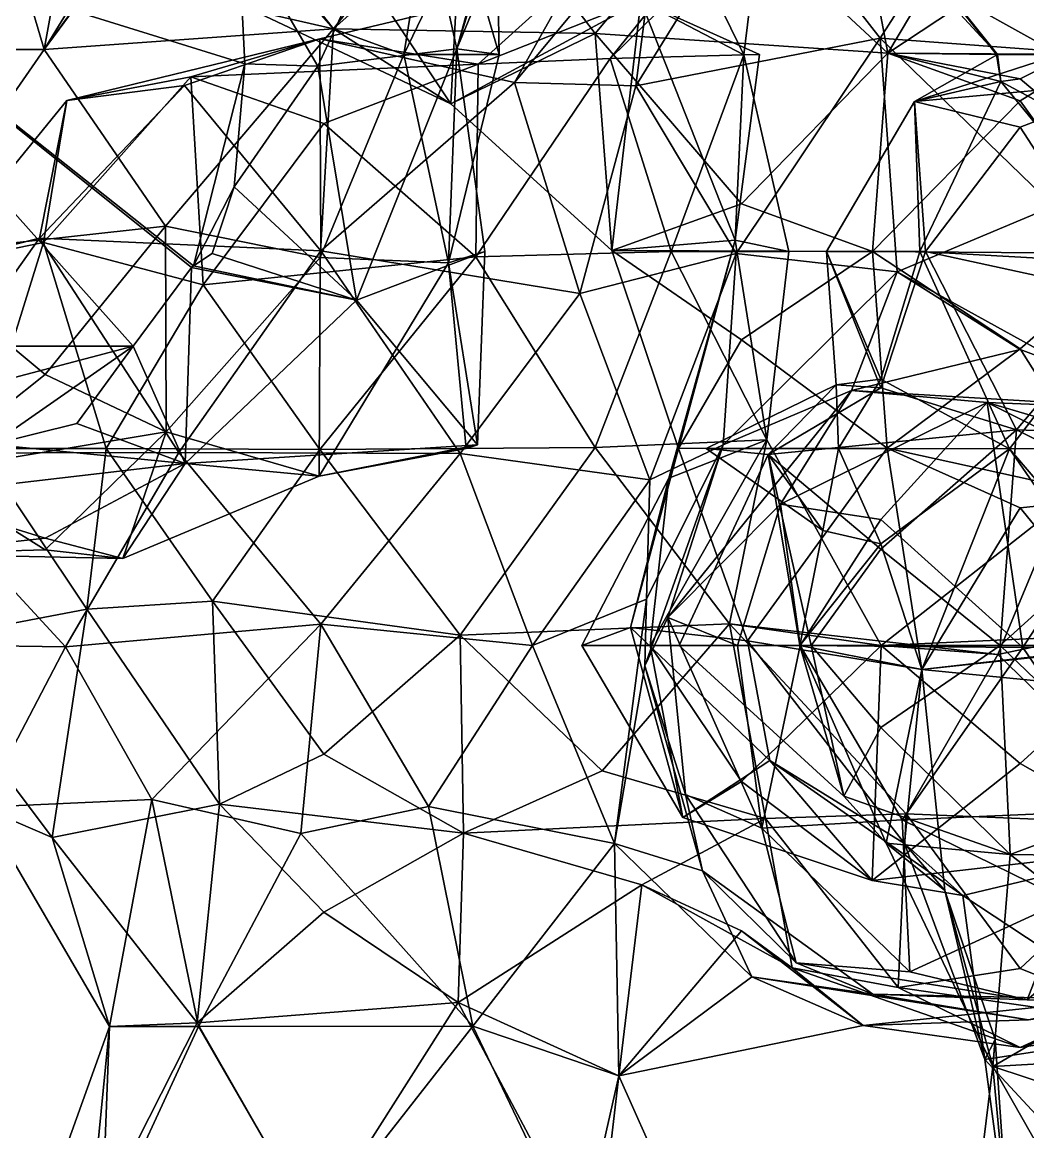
# Model space of a CAD drawing. Extents: x 290034 to 295698, y 4553723 to 4561693.
# Drawn here: x 293345.3 to 293436.3, y 4558524.4 to 4558624.7 of the extents above; entities that cross this region are included whole.
import ezdxf

# ---------------------------------------------------------------- set-up
doc = ezdxf.new("R2010")
doc.units = 0
doc.layers.add('Au_ppm_Pref_-_0_2', color=7, linetype='CONTINUOUS')

msp = doc.modelspace()

# ---------------------------------------------------------------- linework, layer by layer
at = {"layer": 'Au_ppm_Pref_-_0_2'}
for points in [[(293412.71, 4558639.1, 1871.13), (293400.65, 4558642.22, 1877.6), (293410.61, 4558621.8, 1876.84)], [(293410.61, 4558621.8, 1876.84), (293400.65, 4558642.22, 1877.6), (293401.29, 4558626.64, 1884.3)], [(293451.33, 4558641.82, 1853.37), (293434.32, 4558641.09, 1847.01), (293448.89, 4558621.35, 1846.94)], [(293422.94, 4558623.29, 1845.61), (293434.32, 4558641.09, 1847.01), (293412.11, 4558637.2, 1847.76)], [(293448.89, 4558621.35, 1846.94), (293434.32, 4558641.09, 1847.01), (293422.94, 4558623.29, 1845.61)], [(293385.31, 4558639.99, 1883.11), (293372.62, 4558634.63, 1887.03), (293384.1, 4558617.34, 1887.82)], [(293384.1, 4558617.34, 1887.82), (293401.29, 4558626.64, 1884.3), (293385.31, 4558639.99, 1883.11)], [(293349.87, 4558636.19, 1888.71), (293347.33, 4558622.27, 1894.52), (293358.02, 4558639.65, 1893.7)], [(293359.92, 4558639.65, 1894.64), (293358.02, 4558639.65, 1893.7), (293347.33, 4558622.27, 1894.52)], [(293359.95, 4558639.65, 1894.68), (293359.92, 4558639.65, 1894.64), (293347.33, 4558622.27, 1894.52)], [(293347.33, 4558622.27, 1894.52), (293360.02, 4558639.52, 1894.69), (293359.95, 4558639.65, 1894.68)], [(293347.33, 4558622.27, 1894.52), (293373.51, 4558624.13, 1894.43), (293360.02, 4558639.52, 1894.69)], [(293360.22, 4558639.65, 1894.74), (293360.02, 4558639.52, 1894.69), (293373.51, 4558624.13, 1894.43)], [(293361.2, 4558639.65, 1894.64), (293360.22, 4558639.65, 1894.74), (293373.51, 4558624.13, 1894.43)], [(293366.25, 4558625.8, 1888.71), (293360.46, 4558639.65, 1894.43), (293373.51, 4558624.13, 1894.43)], [(293373.51, 4558624.13, 1894.43), (293360.46, 4558639.65, 1894.43), (293361.2, 4558639.65, 1894.64)], [(293364.87, 4558633.13, 1916.82), (293380.82, 4558639.65, 1916.33), (293372.08, 4558620.75, 1916.86)], [(293384.66, 4558622.34, 1912.18), (293372.08, 4558620.75, 1916.86), (293380.82, 4558639.65, 1916.33)], [(293391.82, 4558639.65, 1912.46), (293384.66, 4558622.34, 1912.18), (293380.82, 4558639.65, 1916.33)], [(293384.66, 4558622.34, 1912.18), (293391.82, 4558639.65, 1912.46), (293389.89, 4558639.65, 1908.73)], [(293389.89, 4558639.65, 1908.73), (293388.25, 4558635.36, 1906.52), (293384.66, 4558622.34, 1912.18)], [(293405.69, 4558628.51, 1864.95), (293412.71, 4558639.1, 1871.13), (293398.51, 4558621.45, 1870.73)], [(293412.71, 4558639.1, 1871.13), (293410.61, 4558621.8, 1876.84), (293398.51, 4558621.45, 1870.73)], [(293435.61, 4558629.87, 1897.9), (293433.98, 4558639.3, 1894.73), (293423.62, 4558621.95, 1894.71)], [(293442.34, 4558621.83, 1891.88), (293423.62, 4558621.95, 1894.71), (293433.98, 4558639.3, 1894.73)], [(293442.34, 4558621.83, 1891.88), (293433.98, 4558639.3, 1894.73), (293446.53, 4558639.22, 1888.56)], [(293407.9, 4558636.55, 1895.65), (293420.59, 4558638.02, 1901.35), (293423.62, 4558621.95, 1894.71)], [(293427.58, 4558628.29, 1906.52), (293433.54, 4558621.83, 1901.56), (293420.59, 4558638.02, 1901.35)], [(293433.54, 4558621.83, 1901.56), (293433.45, 4558621.83, 1900.58), (293420.59, 4558638.02, 1901.35)], [(293433.45, 4558621.83, 1900.58), (293423.62, 4558621.95, 1894.71), (293420.59, 4558638.02, 1901.35)], [(293422.94, 4558623.29, 1845.61), (293412.11, 4558637.2, 1847.76), (293400.84, 4558618.98, 1847.54)], [(293402.9, 4558634.92, 1853.82), (293400.84, 4558618.98, 1847.54), (293412.11, 4558637.2, 1847.76)], [(293349.87, 4558636.19, 1888.71), (293343.74, 4558634.45, 1888.71), (293347.33, 4558622.27, 1894.52)], [(293373.51, 4558624.13, 1894.43), (293382.04, 4558635.21, 1900.58), (293387.4, 4558636.57, 1895.64)], [(293373.51, 4558624.13, 1894.43), (293387.4, 4558636.57, 1895.64), (293397.16, 4558623.71, 1892.39)], [(293407.9, 4558636.55, 1895.65), (293397.16, 4558623.71, 1892.39), (293387.4, 4558636.57, 1895.64)], [(293397.16, 4558623.71, 1892.39), (293407.9, 4558636.55, 1895.65), (293423.62, 4558621.95, 1894.71)], [(293360.67, 4558602.57, 1917.2), (293355.38, 4558595.43, 1916.79), (293320, 4558635.12, 1912.86)], [(293360.84, 4558602.7, 1917.21), (293360.67, 4558602.57, 1917.2), (293320, 4558635.12, 1912.86)], [(293355.38, 4558595.43, 1916.79), (293320, 4558595.43, 1913.42), (293320, 4558635.12, 1912.86)], [(293360.84, 4558602.7, 1917.21), (293320, 4558635.12, 1912.86), (293365.48, 4558620.98, 1917.17)], [(293365.48, 4558620.98, 1917.17), (293320, 4558635.12, 1912.86), (293364.87, 4558633.13, 1916.82)], [(293373.51, 4558624.13, 1894.43), (293379.86, 4558621.83, 1901.29), (293382.04, 4558635.21, 1900.58)], [(293382.04, 4558635.21, 1900.58), (293379.86, 4558621.83, 1901.29), (293385.22, 4558632.96, 1904.29)], [(293388.25, 4558635.36, 1906.52), (293388.48, 4558621.83, 1906.52), (293384.66, 4558622.34, 1912.18)], [(293385.22, 4558632.96, 1904.29), (293388.48, 4558621.83, 1906.52), (293388.25, 4558635.36, 1906.52)], [(293402.9, 4558634.92, 1853.82), (293389.88, 4558619.28, 1853.73), (293400.84, 4558618.98, 1847.54)], [(293402.9, 4558634.92, 1853.82), (293395.14, 4558628.7, 1860.04), (293389.88, 4558619.28, 1853.73)], [(293347.33, 4558622.27, 1894.52), (293343.74, 4558634.45, 1888.71), (293333.34, 4558622.27, 1889.55)], [(293366.25, 4558625.8, 1888.71), (293384.1, 4558617.34, 1887.82), (293372.62, 4558634.63, 1887.03)], [(293365.48, 4558620.98, 1917.17), (293364.87, 4558633.13, 1916.82), (293372.08, 4558620.75, 1916.86)], [(293385.22, 4558632.96, 1904.29), (293379.86, 4558621.83, 1901.29), (293388.48, 4558621.83, 1906.52)], [(293439.96, 4558621.83, 1898.54), (293435.61, 4558629.87, 1897.9), (293423.62, 4558621.95, 1894.71)], [(293435.61, 4558629.87, 1897.9), (293439.96, 4558621.83, 1898.54), (293448.21, 4558627.2, 1896.44)], [(293386.58, 4558620.95, 1864.62), (293372.26, 4558623.22, 1859.1), (293395.14, 4558628.7, 1860.04)], [(293395.14, 4558628.7, 1860.04), (293372.26, 4558623.22, 1859.1), (293389.88, 4558619.28, 1853.73)], [(293395.14, 4558628.7, 1860.04), (293405.69, 4558628.51, 1864.95), (293386.58, 4558620.95, 1864.62)], [(293386.58, 4558620.95, 1864.62), (293405.69, 4558628.51, 1864.95), (293398.51, 4558621.45, 1870.73)], [(293427.58, 4558628.29, 1906.52), (293448.72, 4558628.29, 1906.7), (293439.2, 4558621.83, 1902.28)], [(293427.58, 4558628.29, 1906.52), (293439.2, 4558621.83, 1902.28), (293433.54, 4558621.83, 1901.56)], [(293366.25, 4558625.8, 1888.71), (293373.51, 4558624.13, 1894.43), (293384.1, 4558617.34, 1887.82)], [(293398.66, 4558604.08, 1888.71), (293401.29, 4558626.64, 1884.3), (293384.1, 4558617.34, 1887.82)], [(293401.29, 4558626.64, 1884.3), (293398.66, 4558604.08, 1888.71), (293409.83, 4558605.04, 1882.48)], [(293401.29, 4558626.64, 1884.3), (293409.83, 4558605.04, 1882.48), (293412.01, 4558621.83, 1882.77)], [(293410.61, 4558621.8, 1876.84), (293401.29, 4558626.64, 1884.3), (293412.01, 4558621.83, 1882.77)], [(293347.33, 4558622.27, 1894.52), (293358.3, 4558606.28, 1896.21), (293373.51, 4558624.13, 1894.43)], [(293372.3, 4558603.47, 1900.88), (293373.51, 4558624.13, 1894.43), (293358.3, 4558606.28, 1896.21)], [(293372.3, 4558603.47, 1900.88), (293379.86, 4558621.83, 1901.29), (293373.51, 4558624.13, 1894.43)], [(293373.51, 4558624.13, 1894.43), (293397.16, 4558623.71, 1892.39), (293384.1, 4558617.34, 1887.82)], [(293397.16, 4558623.71, 1892.39), (293398.66, 4558604.08, 1888.71), (293384.1, 4558617.34, 1887.82)], [(293398.66, 4558604.08, 1888.71), (293397.16, 4558623.71, 1892.39), (293410.41, 4558608.32, 1893.21)], [(293410.41, 4558608.32, 1893.21), (293397.16, 4558623.71, 1892.39), (293423.62, 4558621.95, 1894.71)], [(293372.26, 4558623.22, 1859.1), (293360.61, 4558619.8, 1864.55), (293349.39, 4558617.66, 1858.89)], [(293360.02, 4558619.01, 1854.01), (293372.26, 4558623.22, 1859.1), (293349.39, 4558617.66, 1858.89)], [(293372.36, 4558604.07, 1853.11), (293372.26, 4558623.22, 1859.1), (293360.02, 4558619.01, 1854.01)], [(293386.58, 4558620.95, 1864.62), (293360.61, 4558619.8, 1864.55), (293372.26, 4558623.22, 1859.1)], [(293389.88, 4558619.28, 1853.73), (293372.26, 4558623.22, 1859.1), (293372.36, 4558604.07, 1853.11)], [(293409.91, 4558603.83, 1846.65), (293422.94, 4558623.29, 1845.61), (293400.84, 4558618.98, 1847.54)], [(293422.94, 4558623.29, 1845.61), (293409.91, 4558603.83, 1846.65), (293424.46, 4558602.16, 1841.83)], [(293448.89, 4558621.35, 1846.94), (293422.94, 4558623.29, 1845.61), (293438.61, 4558608.1, 1844.36)], [(293424.46, 4558602.16, 1841.83), (293438.61, 4558608.1, 1844.36), (293422.94, 4558623.29, 1845.61)], [(293334.42, 4558603.66, 1895.18), (293347.33, 4558622.27, 1894.52), (293333.34, 4558622.27, 1889.55)], [(293347.33, 4558622.27, 1894.52), (293334.42, 4558603.66, 1895.18), (293358.3, 4558606.28, 1896.21)], [(293384.66, 4558622.34, 1912.18), (293375.58, 4558599.59, 1915.33), (293372.08, 4558620.75, 1916.86)], [(293372.3, 4558603.47, 1900.88), (293383.91, 4558602.99, 1906.63), (293379.86, 4558621.83, 1901.29)], [(293384.66, 4558622.34, 1912.18), (293387.18, 4558604.01, 1912.46), (293375.58, 4558599.59, 1915.33)], [(293383.91, 4558602.99, 1906.63), (293388.48, 4558621.83, 1906.52), (293379.86, 4558621.83, 1901.29)], [(293383.91, 4558602.99, 1906.63), (293384.66, 4558622.34, 1912.18), (293388.48, 4558621.83, 1906.52)], [(293383.91, 4558602.99, 1906.63), (293387.18, 4558604.01, 1912.46), (293384.66, 4558622.34, 1912.18)], [(293398.51, 4558621.45, 1870.73), (293410.61, 4558621.8, 1876.84), (293404.04, 4558604.01, 1873.89)], [(293410.61, 4558621.8, 1876.84), (293414.67, 4558604.01, 1876.83), (293404.04, 4558604.01, 1873.89)], [(293410.61, 4558621.8, 1876.84), (293412.01, 4558621.83, 1882.77), (293409.83, 4558605.04, 1882.48)], [(293410.61, 4558621.8, 1876.84), (293409.83, 4558605.04, 1882.48), (293414.67, 4558604.01, 1876.83)], [(293410.41, 4558608.32, 1893.21), (293423.62, 4558621.95, 1894.71), (293422.24, 4558604.01, 1891.09)], [(293423.62, 4558621.95, 1894.71), (293435.61, 4558617.64, 1890.1), (293422.24, 4558604.01, 1891.09)], [(293433.45, 4558621.83, 1900.58), (293433.86, 4558619.36, 1900.58), (293423.62, 4558621.95, 1894.71)], [(293433.86, 4558619.36, 1900.58), (293435.61, 4558619.63, 1899.85), (293423.62, 4558621.95, 1894.71)], [(293435.61, 4558619.63, 1899.85), (293439.96, 4558621.83, 1898.54), (293423.62, 4558621.95, 1894.71)], [(293442.34, 4558621.83, 1891.88), (293435.61, 4558617.64, 1890.1), (293423.62, 4558621.95, 1894.71)], [(293426.04, 4558617.56, 1906.52), (293433.86, 4558619.36, 1900.58), (293433.54, 4558621.83, 1901.56)], [(293426.04, 4558617.56, 1906.52), (293433.54, 4558621.83, 1901.56), (293439.2, 4558621.83, 1902.28)], [(293426.04, 4558617.56, 1906.52), (293439.2, 4558621.83, 1902.28), (293446.51, 4558619.43, 1906.52)], [(293433.54, 4558621.83, 1901.56), (293433.86, 4558619.36, 1900.58), (293433.45, 4558621.83, 1900.58)], [(293445.54, 4558603.81, 1888.45), (293435.61, 4558617.64, 1890.1), (293442.34, 4558621.83, 1891.88)], [(293439.49, 4558616.34, 1900.58), (293439.96, 4558621.83, 1898.54), (293435.61, 4558619.63, 1899.85)], [(293360.61, 4558619.8, 1864.55), (293386.58, 4558620.95, 1864.62), (293372.62, 4558615.57, 1868.8)], [(293364.51, 4558609.85, 1917.36), (293360.84, 4558602.7, 1917.21), (293365.48, 4558620.98, 1917.17)], [(293365.48, 4558620.98, 1917.17), (293372.08, 4558620.75, 1916.86), (293364.51, 4558609.85, 1917.36)], [(293372.08, 4558620.75, 1916.86), (293375.58, 4558599.59, 1915.33), (293364.51, 4558609.85, 1917.36)], [(293386.37, 4558603.53, 1870.35), (293372.62, 4558615.57, 1868.8), (293386.58, 4558620.95, 1864.62)], [(293398.51, 4558621.45, 1870.73), (293404.04, 4558604.01, 1873.89), (293386.37, 4558603.53, 1870.35)], [(293398.51, 4558621.45, 1870.73), (293386.37, 4558603.53, 1870.35), (293386.58, 4558620.95, 1864.62)], [(293360.61, 4558619.8, 1864.55), (293361.71, 4558600.99, 1869.08), (293347.27, 4558604.81, 1865.25)], [(293360.61, 4558619.8, 1864.55), (293347.27, 4558604.81, 1865.25), (293349.39, 4558617.66, 1858.89)], [(293360.61, 4558619.8, 1864.55), (293372.62, 4558615.57, 1868.8), (293361.71, 4558600.99, 1869.08)], [(293439.49, 4558616.34, 1900.58), (293435.61, 4558619.63, 1899.85), (293433.86, 4558619.36, 1900.58)], [(293346.91, 4558605.22, 1852.71), (293360.02, 4558619.01, 1854.01), (293349.39, 4558617.66, 1858.89)], [(293372.36, 4558604.07, 1853.11), (293360.02, 4558619.01, 1854.01), (293346.91, 4558605.22, 1852.71)], [(293395.78, 4558600.21, 1850.84), (293389.88, 4558619.28, 1853.73), (293372.36, 4558604.07, 1853.11)], [(293400.84, 4558618.98, 1847.54), (293389.88, 4558619.28, 1853.73), (293395.78, 4558600.21, 1850.84)], [(293395.78, 4558600.21, 1850.84), (293409.91, 4558603.83, 1846.65), (293400.84, 4558618.98, 1847.54)], [(293435.61, 4558615.25, 1910.27), (293426.04, 4558617.56, 1906.52), (293446.51, 4558619.43, 1906.52)], [(293426.04, 4558617.56, 1906.52), (293426.51, 4558604.01, 1902.23), (293433.86, 4558619.36, 1900.58)], [(293447.44, 4558602.84, 1901.34), (293433.86, 4558619.36, 1900.58), (293426.51, 4558604.01, 1902.23)], [(293447.44, 4558602.84, 1901.34), (293439.49, 4558616.34, 1900.58), (293433.86, 4558619.36, 1900.58)], [(293435.61, 4558615.25, 1910.27), (293446.51, 4558619.43, 1906.52), (293445.5, 4558599.98, 1909.84)], [(293347.27, 4558604.81, 1865.25), (293337.24, 4558602.77, 1858.57), (293349.39, 4558617.66, 1858.89)], [(293337.24, 4558602.77, 1858.57), (293346.91, 4558605.22, 1852.71), (293349.39, 4558617.66, 1858.89)], [(293445.54, 4558603.81, 1888.45), (293422.24, 4558604.01, 1891.09), (293435.61, 4558617.64, 1890.1)], [(293426.04, 4558617.56, 1906.52), (293427.04, 4558604.01, 1910.56), (293418.09, 4558604.01, 1906.52)], [(293426.04, 4558617.56, 1906.52), (293418.09, 4558604.01, 1906.52), (293426.51, 4558604.01, 1902.23)], [(293435.61, 4558615.25, 1910.27), (293427.04, 4558604.01, 1910.56), (293426.04, 4558617.56, 1906.52)], [(293386.37, 4558603.53, 1870.35), (293361.71, 4558600.99, 1869.08), (293372.62, 4558615.57, 1868.8)], [(293435.61, 4558615.25, 1910.27), (293445.5, 4558599.98, 1909.84), (293427.04, 4558604.01, 1910.56)], [(293362.52, 4558603.82, 1917.33), (293360.84, 4558602.7, 1917.21), (293364.51, 4558609.85, 1917.36)], [(293364.51, 4558609.85, 1917.36), (293375.58, 4558599.59, 1915.33), (293362.52, 4558603.82, 1917.33)], [(293398.66, 4558604.08, 1888.71), (293410.41, 4558608.32, 1893.21), (293422.24, 4558604.01, 1891.09)], [(293440.61, 4558593.26, 1841.19), (293438.61, 4558608.1, 1844.36), (293424.46, 4558602.16, 1841.83)], [(293334.42, 4558603.66, 1895.18), (293347.42, 4558592.88, 1896.87), (293358.3, 4558606.28, 1896.21)], [(293358.38, 4558587.69, 1901.22), (293358.3, 4558606.28, 1896.21), (293347.42, 4558592.88, 1896.87)], [(293372.3, 4558603.47, 1900.88), (293358.3, 4558606.28, 1896.21), (293358.38, 4558587.69, 1901.22)], [(293337.24, 4558602.77, 1858.57), (293333.12, 4558585.77, 1852.61), (293346.91, 4558605.22, 1852.71)], [(293346.91, 4558605.22, 1852.71), (293333.12, 4558585.77, 1852.61), (293359.52, 4558585.84, 1850.75)], [(293337.24, 4558602.77, 1858.57), (293347.27, 4558604.81, 1865.25), (293341.46, 4558586.2, 1863.73)], [(293352.95, 4558586.2, 1868.28), (293341.46, 4558586.2, 1863.73), (293347.27, 4558604.81, 1865.25)], [(293372.36, 4558604.07, 1853.11), (293346.91, 4558605.22, 1852.71), (293359.52, 4558585.84, 1850.75)], [(293361.71, 4558600.99, 1869.08), (293352.95, 4558586.2, 1868.28), (293347.27, 4558604.81, 1865.25)], [(293398.66, 4558604.08, 1888.71), (293404.69, 4558586.2, 1888.54), (293409.83, 4558605.04, 1882.48)], [(293412.68, 4558586.96, 1876.8), (293409.83, 4558605.04, 1882.48), (293403.84, 4558583.5, 1882.77)], [(293404.69, 4558586.2, 1888.54), (293403.84, 4558583.5, 1882.77), (293409.83, 4558605.04, 1882.48)], [(293412.68, 4558586.96, 1876.8), (293414.67, 4558604.01, 1876.83), (293409.83, 4558605.04, 1882.48)], [(293334.42, 4558603.66, 1895.18), (293336.28, 4558584.03, 1900.2), (293347.42, 4558592.88, 1896.87)], [(293372.36, 4558604.07, 1853.11), (293359.52, 4558585.84, 1850.75), (293384.95, 4558585.73, 1853.25)], [(293362.52, 4558603.82, 1917.33), (293375.58, 4558599.59, 1915.33), (293360.84, 4558602.7, 1917.21)], [(293395.78, 4558600.21, 1850.84), (293372.36, 4558604.07, 1853.11), (293384.95, 4558585.73, 1853.25)], [(293387.18, 4558604.01, 1912.46), (293386.53, 4558586.52, 1912.18), (293375.58, 4558599.59, 1915.33)], [(293383.91, 4558602.99, 1906.63), (293386.53, 4558586.52, 1912.18), (293387.18, 4558604.01, 1912.46)], [(293404.04, 4558604.01, 1873.89), (293397.15, 4558586.28, 1871.3), (293386.37, 4558603.53, 1870.35)], [(293409.91, 4558603.83, 1846.65), (293395.78, 4558600.21, 1850.84), (293402.11, 4558583.36, 1848.66)], [(293412.68, 4558586.96, 1876.8), (293397.15, 4558586.28, 1871.3), (293404.04, 4558604.01, 1873.89)], [(293398.66, 4558604.08, 1888.71), (293422.24, 4558604.01, 1891.09), (293410.41, 4558596.02, 1891.98)], [(293398.66, 4558604.08, 1888.71), (293410.41, 4558596.02, 1891.98), (293404.69, 4558586.2, 1888.54)], [(293409.91, 4558603.83, 1846.65), (293402.11, 4558583.36, 1848.66), (293408.73, 4558586.53, 1841.07)], [(293412.68, 4558586.96, 1876.8), (293404.04, 4558604.01, 1873.89), (293414.67, 4558604.01, 1876.83)], [(293409.91, 4558603.83, 1846.65), (293408.73, 4558586.53, 1841.07), (293424.46, 4558602.16, 1841.83)], [(293423.57, 4558586.22, 1893.12), (293410.41, 4558596.02, 1891.98), (293422.24, 4558604.01, 1891.09)], [(293418.09, 4558604.01, 1906.52), (293427.04, 4558604.01, 1910.56), (293423.01, 4558591.67, 1908.35)], [(293418.09, 4558604.01, 1906.52), (293423.01, 4558591.67, 1908.35), (293418.95, 4558591.94, 1906.52)], [(293418.09, 4558604.01, 1906.52), (293418.95, 4558591.94, 1906.52), (293423.01, 4558592.46, 1904.44)], [(293418.09, 4558604.01, 1906.52), (293423.01, 4558592.46, 1904.44), (293426.51, 4558604.01, 1902.23)], [(293445.54, 4558603.81, 1888.45), (293435.61, 4558595.19, 1891.7), (293422.24, 4558604.01, 1891.09)], [(293422.24, 4558604.01, 1891.09), (293435.61, 4558595.19, 1891.7), (293423.57, 4558586.22, 1893.12)], [(293435.26, 4558587.87, 1913.78), (293423.01, 4558591.67, 1908.35), (293427.04, 4558604.01, 1910.56)], [(293434.64, 4558586.17, 1902.07), (293426.51, 4558604.01, 1902.23), (293423.01, 4558592.46, 1904.44)], [(293447.44, 4558602.84, 1901.34), (293426.51, 4558604.01, 1902.23), (293434.64, 4558586.17, 1902.07)], [(293445.5, 4558599.98, 1909.84), (293435.26, 4558587.87, 1913.78), (293427.04, 4558604.01, 1910.56)], [(293445.54, 4558603.81, 1888.45), (293444.13, 4558581.71, 1893.14), (293435.61, 4558595.19, 1891.7)], [(293358.38, 4558587.69, 1901.22), (293372.21, 4558583.7, 1905.95), (293372.3, 4558603.47, 1900.88)], [(293375.58, 4558599.59, 1915.33), (293360.67, 4558602.57, 1917.2), (293360.84, 4558602.7, 1917.21)], [(293372.27, 4558586.09, 1869.74), (293361.71, 4558600.99, 1869.08), (293386.37, 4558603.53, 1870.35)], [(293372.21, 4558583.7, 1905.95), (293383.91, 4558602.99, 1906.63), (293372.3, 4558603.47, 1900.88)], [(293372.21, 4558583.7, 1905.95), (293385.51, 4558586.2, 1906.52), (293383.91, 4558602.99, 1906.63)], [(293372.27, 4558586.09, 1869.74), (293386.37, 4558603.53, 1870.35), (293397.15, 4558586.28, 1871.3)], [(293385.51, 4558586.2, 1906.52), (293386.53, 4558586.52, 1912.18), (293383.91, 4558602.99, 1906.63)], [(293447.44, 4558602.84, 1901.34), (293434.64, 4558586.17, 1902.07), (293459.89, 4558586.2, 1900.58)], [(293360.67, 4558602.57, 1917.2), (293360.09, 4558584.82, 1913.24), (293355.38, 4558595.43, 1916.79)], [(293375.58, 4558599.59, 1915.33), (293360.09, 4558584.82, 1913.24), (293360.67, 4558602.57, 1917.2)], [(293424.46, 4558602.16, 1841.83), (293408.73, 4558586.53, 1841.07), (293420.35, 4558591.45, 1834.63)], [(293424.46, 4558602.16, 1841.83), (293420.35, 4558591.45, 1834.63), (293435.61, 4558595.14, 1838.21)], [(293440.61, 4558593.26, 1841.19), (293424.46, 4558602.16, 1841.83), (293435.61, 4558595.14, 1838.21)], [(293372.27, 4558586.09, 1869.74), (293352.95, 4558586.2, 1868.28), (293361.71, 4558600.99, 1869.08)], [(293386.53, 4558586.52, 1912.18), (293360.09, 4558584.82, 1913.24), (293375.58, 4558599.59, 1915.33)], [(293402.11, 4558583.36, 1848.66), (293395.78, 4558600.21, 1850.84), (293384.95, 4558585.73, 1853.25)], [(293461.62, 4558586.98, 1913.02), (293435.26, 4558587.87, 1913.78), (293445.5, 4558599.98, 1909.84)], [(293423.57, 4558586.22, 1893.12), (293404.69, 4558586.2, 1888.54), (293410.41, 4558596.02, 1891.98)], [(293355.38, 4558595.43, 1916.79), (293334.93, 4558590.06, 1914.89), (293320, 4558595.43, 1913.42)], [(293355.38, 4558595.43, 1916.79), (293342.59, 4558586.54, 1915.66), (293334.93, 4558590.06, 1914.89)], [(293355.38, 4558595.43, 1916.79), (293350.3, 4558588.44, 1916.37), (293342.59, 4558586.54, 1915.66)], [(293355.38, 4558595.43, 1916.79), (293360.09, 4558584.82, 1913.24), (293350.3, 4558588.44, 1916.37)], [(293420.35, 4558591.45, 1834.63), (293450.17, 4558589.66, 1835.56), (293435.61, 4558595.14, 1838.21)], [(293435.61, 4558595.19, 1891.7), (293444.13, 4558581.71, 1893.14), (293423.57, 4558586.22, 1893.12)], [(293440.61, 4558593.26, 1841.19), (293435.61, 4558595.14, 1838.21), (293450.17, 4558589.66, 1835.56)], [(293358.38, 4558587.69, 1901.22), (293347.42, 4558592.88, 1896.87), (293336.28, 4558584.03, 1900.2)], [(293407.2, 4558586.2, 1906.52), (293418.95, 4558591.94, 1906.52), (293412.8, 4558585.65, 1912.08)], [(293407.2, 4558586.2, 1906.52), (293419.16, 4558586.2, 1904.7), (293418.95, 4558591.94, 1906.52)], [(293412.8, 4558585.65, 1912.08), (293418.95, 4558591.94, 1906.52), (293423.01, 4558591.67, 1908.35)], [(293412.8, 4558585.65, 1912.08), (293423.01, 4558591.67, 1908.35), (293435.26, 4558587.87, 1913.78)], [(293418.95, 4558591.94, 1906.52), (293419.16, 4558586.2, 1904.7), (293423.01, 4558592.46, 1904.44)], [(293423.01, 4558592.46, 1904.44), (293419.16, 4558586.2, 1904.7), (293434.64, 4558586.17, 1902.07)], [(293408.73, 4558586.53, 1841.07), (293403.74, 4558570.92, 1834.38), (293420.35, 4558591.45, 1834.63)], [(293420.35, 4558591.45, 1834.63), (293403.74, 4558570.92, 1834.38), (293413.92, 4558581.17, 1831.11)], [(293420.35, 4558591.45, 1834.63), (293413.92, 4558581.17, 1831.11), (293432.6, 4558590.34, 1828.75)], [(293420.35, 4558591.45, 1834.63), (293432.6, 4558590.34, 1828.75), (293450.17, 4558589.66, 1835.56)], [(293413.92, 4558581.17, 1831.11), (293423.01, 4558579.76, 1825.52), (293432.6, 4558590.34, 1828.75)], [(293435.83, 4558568.21, 1823), (293432.6, 4558590.34, 1828.75), (293423.01, 4558579.76, 1825.52)], [(293453.82, 4558584.12, 1830.16), (293450.17, 4558589.66, 1835.56), (293432.6, 4558590.34, 1828.75)], [(293445.91, 4558583.69, 1825.29), (293432.6, 4558590.34, 1828.75), (293435.83, 4558568.21, 1823)], [(293445.91, 4558583.69, 1825.29), (293453.82, 4558584.12, 1830.16), (293432.6, 4558590.34, 1828.75)], [(293358.38, 4558587.69, 1901.22), (293336.28, 4558584.03, 1900.2), (293347.42, 4558577.02, 1903.46)], [(293350.3, 4558588.44, 1916.37), (293360.09, 4558584.82, 1913.24), (293342.59, 4558586.54, 1915.66)], [(293354.46, 4558576.24, 1906.52), (293358.38, 4558587.69, 1901.22), (293347.42, 4558577.02, 1903.46)], [(293354.46, 4558576.24, 1906.52), (293372.21, 4558583.7, 1905.95), (293358.38, 4558587.69, 1901.22)], [(293412.8, 4558585.65, 1912.08), (293435.26, 4558587.87, 1913.78), (293423.01, 4558577.08, 1915.36)], [(293423.01, 4558577.08, 1915.36), (293435.26, 4558587.87, 1913.78), (293433.8, 4558568.38, 1916.33)], [(293448.21, 4558581.39, 1916.8), (293433.8, 4558568.38, 1916.33), (293435.26, 4558587.87, 1913.78)], [(293461.62, 4558586.98, 1913.02), (293448.21, 4558581.39, 1916.8), (293435.26, 4558587.87, 1913.78)], [(293360.09, 4558584.82, 1913.24), (293335.01, 4558581.9, 1913.08), (293342.59, 4558586.54, 1915.66)], [(293397.15, 4558586.28, 1871.3), (293412.68, 4558586.96, 1876.8), (293409.3, 4558570.35, 1870.79)], [(293401.8, 4558572.56, 1847.13), (293401.65, 4558566.54, 1841.13), (293408.73, 4558586.53, 1841.07)], [(293403.74, 4558570.92, 1834.38), (293408.73, 4558586.53, 1841.07), (293401.65, 4558566.54, 1841.13)], [(293401.8, 4558572.56, 1847.13), (293408.73, 4558586.53, 1841.07), (293402.11, 4558583.36, 1848.66)], [(293412.68, 4558586.96, 1876.8), (293403.84, 4558583.5, 1882.77), (293402.13, 4558568.38, 1878.86)], [(293412.68, 4558586.96, 1876.8), (293402.13, 4558568.38, 1878.86), (293423.03, 4558568.38, 1876.82)], [(293412.68, 4558586.96, 1876.8), (293423.03, 4558568.38, 1876.82), (293409.3, 4558570.35, 1870.79)], [(293333.12, 4558585.77, 1852.61), (293349.27, 4558568.27, 1850.37), (293359.52, 4558585.84, 1850.75)], [(293349.27, 4558568.27, 1850.37), (293333.12, 4558585.77, 1852.61), (293340.81, 4558568.38, 1849.95)], [(293351.18, 4558571.66, 1863.88), (293334.89, 4558568.56, 1858.94), (293341.46, 4558586.2, 1863.73)], [(293351.18, 4558571.66, 1863.88), (293341.46, 4558586.2, 1863.73), (293352.95, 4558586.2, 1868.28)], [(293372.36, 4558570.32, 1850.65), (293359.52, 4558585.84, 1850.75), (293349.27, 4558568.27, 1850.37)], [(293351.18, 4558571.66, 1863.88), (293352.95, 4558586.2, 1868.28), (293362.56, 4558572.39, 1868.36)], [(293372.27, 4558586.09, 1869.74), (293362.56, 4558572.39, 1868.36), (293352.95, 4558586.2, 1868.28)], [(293384.95, 4558585.73, 1853.25), (293359.52, 4558585.84, 1850.75), (293372.36, 4558570.32, 1850.65)], [(293386.53, 4558586.52, 1912.18), (293372.21, 4558583.7, 1905.95), (293360.09, 4558584.82, 1913.24)], [(293372.27, 4558586.09, 1869.74), (293384.95, 4558569.31, 1869.74), (293362.56, 4558572.39, 1868.36)], [(293372.21, 4558583.7, 1905.95), (293386.53, 4558586.52, 1912.18), (293385.51, 4558586.2, 1906.52)], [(293372.27, 4558586.09, 1869.74), (293397.15, 4558586.28, 1871.3), (293384.95, 4558569.31, 1869.74)], [(293384.95, 4558585.73, 1853.25), (293372.36, 4558570.32, 1850.65), (293391.5, 4558568.38, 1850.09)], [(293409.3, 4558570.35, 1870.79), (293384.95, 4558569.31, 1869.74), (293397.15, 4558586.28, 1871.3)], [(293402.11, 4558583.36, 1848.66), (293384.95, 4558585.73, 1853.25), (293391.5, 4558568.38, 1850.09)], [(293410.93, 4558568.8, 1894.46), (293400.37, 4558570.02, 1888.47), (293404.69, 4558586.2, 1888.54)], [(293403.84, 4558583.5, 1882.77), (293404.69, 4558586.2, 1888.54), (293400.37, 4558570.02, 1888.47)], [(293423.57, 4558586.22, 1893.12), (293410.93, 4558568.8, 1894.46), (293404.69, 4558586.2, 1888.54)], [(293404.75, 4558568.38, 1912.46), (293412.8, 4558585.65, 1912.08), (293416.69, 4558568.38, 1915.44)], [(293404.75, 4558568.38, 1912.46), (293415.68, 4558568.38, 1907.62), (293412.8, 4558585.65, 1912.08)], [(293407.2, 4558586.2, 1906.52), (293412.8, 4558585.65, 1912.08), (293417.76, 4558578.77, 1906.52)], [(293407.2, 4558586.2, 1906.52), (293417.76, 4558578.77, 1906.52), (293419.16, 4558586.2, 1904.7)], [(293410.93, 4558568.8, 1894.46), (293423.57, 4558586.22, 1893.12), (293426.71, 4558566.2, 1900.31)], [(293412.8, 4558585.65, 1912.08), (293423.01, 4558577.08, 1915.36), (293416.69, 4558568.38, 1915.44)], [(293412.8, 4558585.65, 1912.08), (293415.68, 4558568.38, 1907.62), (293417.76, 4558578.77, 1906.52)], [(293417.76, 4558578.77, 1906.52), (293423.01, 4558577.58, 1903.65), (293419.16, 4558586.2, 1904.7)], [(293434.64, 4558586.17, 1902.07), (293419.16, 4558586.2, 1904.7), (293423.01, 4558577.58, 1903.65)], [(293423.01, 4558577.58, 1903.65), (293426.71, 4558566.2, 1900.31), (293434.64, 4558586.17, 1902.07)], [(293423.57, 4558586.22, 1893.12), (293435.61, 4558580.84, 1898.8), (293426.71, 4558566.2, 1900.31)], [(293423.57, 4558586.22, 1893.12), (293444.13, 4558581.71, 1893.14), (293435.61, 4558580.84, 1898.8)], [(293434.64, 4558586.17, 1902.07), (293426.71, 4558566.2, 1900.31), (293446.9, 4558568.38, 1901.2)], [(293448.21, 4558570.31, 1901.23), (293459.89, 4558586.2, 1900.58), (293434.64, 4558586.17, 1902.07)], [(293434.64, 4558586.17, 1902.07), (293446.9, 4558568.38, 1901.2), (293448.21, 4558570.31, 1901.23)], [(293360.09, 4558584.82, 1913.24), (293347.42, 4558578.09, 1909.23), (293335.01, 4558581.9, 1913.08)], [(293354.46, 4558576.24, 1906.52), (293347.42, 4558578.09, 1909.23), (293360.09, 4558584.82, 1913.24)], [(293372.21, 4558583.7, 1905.95), (293354.46, 4558576.24, 1906.52), (293360.09, 4558584.82, 1913.24)], [(293334.65, 4558576.66, 1906.52), (293347.42, 4558577.02, 1903.46), (293336.28, 4558584.03, 1900.2)], [(293455.71, 4558568.38, 1825.78), (293445.91, 4558583.69, 1825.29), (293435.83, 4558568.21, 1823)], [(293402.11, 4558583.36, 1848.66), (293391.5, 4558568.38, 1850.09), (293401.8, 4558572.56, 1847.13)], [(293400.37, 4558570.02, 1888.47), (293395.97, 4558568.38, 1882.77), (293403.84, 4558583.5, 1882.77)], [(293403.84, 4558583.5, 1882.77), (293395.97, 4558568.38, 1882.77), (293402.13, 4558568.38, 1878.86)], [(293334.65, 4558576.66, 1906.52), (293335.01, 4558581.9, 1913.08), (293347.42, 4558578.09, 1909.23)], [(293444.13, 4558581.71, 1893.14), (293445.76, 4558568.38, 1899.43), (293435.61, 4558580.84, 1898.8)], [(293413.92, 4558581.17, 1831.11), (293403.74, 4558570.92, 1834.38), (293410.03, 4558568.38, 1829.31)], [(293413.92, 4558581.17, 1831.11), (293410.03, 4558568.38, 1829.31), (293415.7, 4558568.38, 1825.86)], [(293413.92, 4558581.17, 1831.11), (293415.7, 4558568.38, 1825.86), (293423.01, 4558579.76, 1825.52)], [(293448.62, 4558569.55, 1878.87), (293439.22, 4558581.09, 1876.83), (293423.03, 4558568.38, 1876.82)], [(293439.22, 4558581.09, 1876.83), (293433.57, 4558567.57, 1871.02), (293423.03, 4558568.38, 1876.82)], [(293445.76, 4558568.38, 1899.43), (293426.71, 4558566.2, 1900.31), (293435.61, 4558580.84, 1898.8)], [(293439.22, 4558581.09, 1876.83), (293450.83, 4558571.17, 1874.66), (293433.57, 4558567.57, 1871.02)], [(293457.94, 4558568.38, 1917.05), (293433.8, 4558568.38, 1916.33), (293448.21, 4558581.39, 1916.8)], [(293415.7, 4558568.38, 1825.86), (293435.83, 4558568.21, 1823), (293423.01, 4558579.76, 1825.52)], [(293415.68, 4558568.38, 1907.62), (293423.01, 4558577.58, 1903.65), (293417.76, 4558578.77, 1906.52)], [(293334.65, 4558576.66, 1906.52), (293347.42, 4558578.09, 1909.23), (293354.46, 4558576.24, 1906.52)], [(293415.68, 4558568.38, 1907.62), (293426.71, 4558566.2, 1900.31), (293423.01, 4558577.58, 1903.65)], [(293334.65, 4558576.66, 1906.52), (293354.46, 4558576.24, 1906.52), (293347.42, 4558577.02, 1903.46)], [(293433.8, 4558568.38, 1916.33), (293416.69, 4558568.38, 1915.44), (293423.01, 4558577.08, 1915.36)], [(293398.9, 4558550.49, 1847.58), (293401.8, 4558572.56, 1847.13), (293391.5, 4558568.38, 1850.09)], [(293398.9, 4558550.49, 1847.58), (293401.65, 4558566.54, 1841.13), (293401.8, 4558572.56, 1847.13)], [(293351.18, 4558571.66, 1863.88), (293348.05, 4558551.01, 1858.78), (293334.89, 4558568.56, 1858.94)], [(293351.18, 4558571.66, 1863.88), (293363.19, 4558554.03, 1863.42), (293348.05, 4558551.01, 1858.78)], [(293351.18, 4558571.66, 1863.88), (293362.56, 4558572.39, 1868.36), (293363.19, 4558554.03, 1863.42)], [(293384.95, 4558569.31, 1869.74), (293372.62, 4558558.54, 1868.23), (293362.56, 4558572.39, 1868.36)], [(293363.19, 4558554.03, 1863.42), (293362.56, 4558572.39, 1868.36), (293372.62, 4558558.54, 1868.23)], [(293405.34, 4558554.9, 1835.25), (293403.74, 4558570.92, 1834.38), (293401.65, 4558566.54, 1841.13)], [(293412.23, 4558551.85, 1829.7), (293403.74, 4558570.92, 1834.38), (293405.34, 4558554.9, 1835.25)], [(293412.23, 4558551.85, 1829.7), (293410.03, 4558568.38, 1829.31), (293403.74, 4558570.92, 1834.38)], [(293450.83, 4558571.17, 1874.66), (293449.48, 4558552.17, 1869.87), (293433.57, 4558567.57, 1871.02)], [(293357.07, 4558554.45, 1850.38), (293372.36, 4558570.32, 1850.65), (293349.27, 4558568.27, 1850.37)], [(293372.36, 4558570.32, 1850.65), (293357.07, 4558554.45, 1850.38), (293370.55, 4558551.37, 1849.62)], [(293370.55, 4558551.37, 1849.62), (293382.1, 4558553.81, 1850.52), (293372.36, 4558570.32, 1850.65)], [(293382.1, 4558553.81, 1850.52), (293391.5, 4558568.38, 1850.09), (293372.36, 4558570.32, 1850.65)], [(293409.3, 4558570.35, 1870.79), (293397.81, 4558557.05, 1868.72), (293384.95, 4558569.31, 1869.74)], [(293400.37, 4558570.02, 1888.47), (293405.09, 4558552.84, 1882.77), (293395.97, 4558568.38, 1882.77)], [(293409.3, 4558570.35, 1870.79), (293412.56, 4558552.75, 1864.36), (293397.81, 4558557.05, 1868.72)], [(293410.93, 4558568.8, 1894.46), (293412.97, 4558557.99, 1887.43), (293400.37, 4558570.02, 1888.47)], [(293412.97, 4558557.99, 1887.43), (293405.09, 4558552.84, 1882.77), (293400.37, 4558570.02, 1888.47)], [(293423.03, 4558568.38, 1876.82), (293433.57, 4558567.57, 1871.02), (293409.3, 4558570.35, 1870.79)], [(293409.3, 4558570.35, 1870.79), (293433.57, 4558567.57, 1871.02), (293425.3, 4558553.15, 1868.95)], [(293409.3, 4558570.35, 1870.79), (293425.3, 4558553.15, 1868.95), (293412.56, 4558552.75, 1864.36)], [(293448.62, 4558569.55, 1878.87), (293423.03, 4558568.38, 1876.82), (293435.61, 4558557.7, 1879.21)], [(293448.62, 4558569.55, 1878.87), (293435.61, 4558557.7, 1879.21), (293448.89, 4558550.18, 1882.46)], [(293348.05, 4558551.01, 1858.78), (293341.67, 4558553.77, 1853.07), (293334.89, 4558568.56, 1858.94)], [(293384.95, 4558569.31, 1869.74), (293385.26, 4558551.4, 1864.33), (293372.62, 4558558.54, 1868.23)], [(293384.95, 4558569.31, 1869.74), (293397.81, 4558557.05, 1868.72), (293385.26, 4558551.4, 1864.33)], [(293425.15, 4558550.47, 1894.6), (293410.93, 4558568.8, 1894.46), (293426.71, 4558566.2, 1900.31)], [(293425.15, 4558550.47, 1894.6), (293412.97, 4558557.99, 1887.43), (293410.93, 4558568.8, 1894.46)], [(293341.67, 4558553.77, 1853.07), (293349.27, 4558568.27, 1850.37), (293340.81, 4558568.38, 1849.95)], [(293341.67, 4558553.77, 1853.07), (293357.07, 4558554.45, 1850.38), (293349.27, 4558568.27, 1850.37)], [(293391.5, 4558568.38, 1850.09), (293382.1, 4558553.81, 1850.52), (293398.9, 4558550.49, 1847.58)], [(293395.97, 4558568.38, 1882.77), (293405.09, 4558552.84, 1882.77), (293402.13, 4558568.38, 1878.86)], [(293405.09, 4558552.84, 1882.77), (293410.41, 4558556.07, 1878.66), (293402.13, 4558568.38, 1878.86)], [(293423.03, 4558568.38, 1876.82), (293402.13, 4558568.38, 1878.86), (293410.41, 4558556.07, 1878.66)], [(293404.75, 4558568.38, 1912.46), (293416.69, 4558568.38, 1915.44), (293419.64, 4558554.76, 1912.46)], [(293404.75, 4558568.38, 1912.46), (293419.64, 4558554.76, 1912.46), (293415.68, 4558568.38, 1907.62)], [(293412.23, 4558551.85, 1829.7), (293415.7, 4558568.38, 1825.86), (293410.03, 4558568.38, 1829.31)], [(293410.41, 4558556.07, 1878.66), (293422.2, 4558547.13, 1882.37), (293423.03, 4558568.38, 1876.82)], [(293412.23, 4558551.85, 1829.7), (293424.94, 4558552.63, 1824.97), (293415.7, 4558568.38, 1825.86)], [(293415.68, 4558568.38, 1907.62), (293423.49, 4558550.51, 1906.55), (293426.71, 4558566.2, 1900.31)], [(293419.64, 4558554.76, 1912.46), (293423.49, 4558550.51, 1906.55), (293415.68, 4558568.38, 1907.62)], [(293424.94, 4558552.63, 1824.97), (293435.83, 4558568.21, 1823), (293415.7, 4558568.38, 1825.86)], [(293433.8, 4558568.38, 1916.33), (293423.01, 4558560.95, 1914.94), (293416.69, 4558568.38, 1915.44)], [(293423.01, 4558560.95, 1914.94), (293419.64, 4558554.76, 1912.46), (293416.69, 4558568.38, 1915.44)], [(293423.03, 4558568.38, 1876.82), (293422.2, 4558547.13, 1882.37), (293435.61, 4558557.7, 1879.21)], [(293433.8, 4558568.38, 1916.33), (293434.7, 4558549.48, 1914.47), (293423.01, 4558560.95, 1914.94)], [(293424.94, 4558552.63, 1824.97), (293445.85, 4558553.52, 1825.47), (293435.83, 4558568.21, 1823)], [(293425.3, 4558553.15, 1868.95), (293433.57, 4558567.57, 1871.02), (293449.48, 4558552.17, 1869.87)], [(293426.71, 4558566.2, 1900.31), (293445.76, 4558568.38, 1899.43), (293445.38, 4558564.37, 1900.58)], [(293445.38, 4558564.37, 1900.58), (293446.9, 4558568.38, 1901.2), (293426.71, 4558566.2, 1900.31)], [(293457.94, 4558568.38, 1917.05), (293448.21, 4558554.5, 1917.09), (293433.8, 4558568.38, 1916.33)], [(293433.8, 4558568.38, 1916.33), (293448.21, 4558554.5, 1917.09), (293434.7, 4558549.48, 1914.47)], [(293445.85, 4558553.52, 1825.47), (293455.71, 4558568.38, 1825.78), (293435.83, 4558568.21, 1823)], [(293406.88, 4558548, 1840.11), (293401.65, 4558566.54, 1841.13), (293398.9, 4558550.49, 1847.58)], [(293401.65, 4558566.54, 1841.13), (293406.88, 4558548, 1840.11), (293405.34, 4558554.9, 1835.25)], [(293428.8, 4558546.22, 1900.58), (293426.71, 4558566.2, 1900.31), (293423.49, 4558550.51, 1906.55)], [(293426.71, 4558566.2, 1900.31), (293428.8, 4558546.22, 1900.58), (293425.15, 4558550.47, 1894.6)], [(293423.01, 4558560.95, 1914.94), (293434.7, 4558549.48, 1914.47), (293419.64, 4558554.76, 1912.46)], [(293385.26, 4558551.4, 1864.33), (293363.19, 4558554.03, 1863.42), (293372.62, 4558558.54, 1868.23)], [(293412.97, 4558557.99, 1887.43), (293422.2, 4558547.13, 1882.37), (293405.09, 4558552.84, 1882.77)], [(293425.15, 4558550.47, 1894.6), (293430.4, 4558545.77, 1887.92), (293412.97, 4558557.99, 1887.43)], [(293430.4, 4558545.77, 1887.92), (293422.2, 4558547.13, 1882.37), (293412.97, 4558557.99, 1887.43)], [(293448.89, 4558550.18, 1882.46), (293435.61, 4558557.7, 1879.21), (293422.2, 4558547.13, 1882.37)], [(293412.56, 4558552.75, 1864.36), (293385.26, 4558551.4, 1864.33), (293397.81, 4558557.05, 1868.72)], [(293405.09, 4558552.84, 1882.77), (293422.2, 4558547.13, 1882.37), (293410.41, 4558556.07, 1878.66)], [(293353.25, 4558533.94, 1853.07), (293357.07, 4558554.45, 1850.38), (293341.67, 4558553.77, 1853.07)], [(293353.25, 4558533.94, 1853.07), (293361.28, 4558533.93, 1849.21), (293357.07, 4558554.45, 1850.38)], [(293370.55, 4558551.37, 1849.62), (293357.07, 4558554.45, 1850.38), (293361.28, 4558533.93, 1849.21)], [(293415.33, 4558539.7, 1835.25), (293405.34, 4558554.9, 1835.25), (293406.88, 4558548, 1840.11)], [(293405.34, 4558554.9, 1835.25), (293415.33, 4558539.7, 1835.25), (293412.23, 4558551.85, 1829.7)], [(293419.64, 4558554.76, 1912.46), (293434.7, 4558549.48, 1914.47), (293423.49, 4558550.51, 1906.55)], [(293448.21, 4558554.5, 1917.09), (293461.76, 4558549.1, 1913.65), (293434.7, 4558549.48, 1914.47)], [(293353.25, 4558533.94, 1853.07), (293341.67, 4558553.77, 1853.07), (293348.05, 4558551.01, 1858.78)], [(293363.19, 4558554.03, 1863.42), (293361.16, 4558534.27, 1858.13), (293348.05, 4558551.01, 1858.78)], [(293363.19, 4558554.03, 1863.42), (293372.62, 4558544.28, 1861.1), (293361.16, 4558534.27, 1858.13)], [(293363.19, 4558554.03, 1863.42), (293385.26, 4558551.4, 1864.33), (293372.62, 4558544.28, 1861.1)], [(293382.1, 4558553.81, 1850.52), (293370.55, 4558551.37, 1849.62), (293386.1, 4558533.95, 1848.64)], [(293382.1, 4558553.81, 1850.52), (293386.1, 4558533.95, 1848.64), (293398.9, 4558550.49, 1847.58)], [(293445.85, 4558553.52, 1825.47), (293424.94, 4558552.63, 1824.97), (293439.72, 4558545.36, 1828.36)], [(293385.26, 4558551.4, 1864.33), (293412.56, 4558552.75, 1864.36), (293401.37, 4558546.74, 1860.4)], [(293414.99, 4558539.22, 1859.01), (293401.37, 4558546.74, 1860.4), (293412.56, 4558552.75, 1864.36)], [(293412.23, 4558551.85, 1829.7), (293425.62, 4558538.87, 1830.12), (293424.94, 4558552.63, 1824.97)], [(293425.3, 4558553.15, 1868.95), (293424.57, 4558537.45, 1864.11), (293412.56, 4558552.75, 1864.36)], [(293414.99, 4558539.22, 1859.01), (293412.56, 4558552.75, 1864.36), (293424.57, 4558537.45, 1864.11)], [(293425.3, 4558553.15, 1868.95), (293435.61, 4558539.17, 1868.75), (293424.57, 4558537.45, 1864.11)], [(293425.62, 4558538.87, 1830.12), (293439.72, 4558545.36, 1828.36), (293424.94, 4558552.63, 1824.97)], [(293449.48, 4558552.17, 1869.87), (293435.61, 4558539.17, 1868.75), (293425.3, 4558553.15, 1868.95)], [(293415.33, 4558539.7, 1835.25), (293425.62, 4558538.87, 1830.12), (293412.23, 4558551.85, 1829.7)], [(293449.48, 4558552.17, 1869.87), (293448.41, 4558534.03, 1864.83), (293435.61, 4558539.17, 1868.75)], [(293353.25, 4558533.94, 1853.07), (293348.05, 4558551.01, 1858.78), (293361.16, 4558534.27, 1858.13)], [(293370.55, 4558551.37, 1849.62), (293361.28, 4558533.93, 1849.21), (293386.1, 4558533.95, 1848.64)], [(293384.77, 4558536.11, 1858.17), (293372.62, 4558544.28, 1861.1), (293385.26, 4558551.4, 1864.33)], [(293385.26, 4558551.4, 1864.33), (293401.37, 4558546.74, 1860.4), (293384.77, 4558536.11, 1858.17)], [(293398.9, 4558550.49, 1847.58), (293386.1, 4558533.95, 1848.64), (293399.29, 4558529.46, 1853.2)], [(293399.29, 4558529.46, 1853.2), (293411.32, 4558538.43, 1846.73), (293398.9, 4558550.49, 1847.58)], [(293411.32, 4558538.43, 1846.73), (293406.88, 4558548, 1840.11), (293398.9, 4558550.49, 1847.58)], [(293423.49, 4558550.51, 1906.55), (293434.7, 4558549.48, 1914.47), (293433.12, 4558530.32, 1907.22)], [(293433.12, 4558530.32, 1907.22), (293428.8, 4558546.22, 1900.58), (293423.49, 4558550.51, 1906.55)], [(293428.8, 4558546.22, 1900.58), (293432.41, 4558530.95, 1894.5), (293425.15, 4558550.47, 1894.6)], [(293425.15, 4558550.47, 1894.6), (293432.41, 4558530.95, 1894.5), (293430.4, 4558545.77, 1887.92)], [(293430.4, 4558545.77, 1887.92), (293448.89, 4558550.18, 1882.46), (293422.2, 4558547.13, 1882.37)], [(293449.01, 4558533.5, 1888.89), (293448.89, 4558550.18, 1882.46), (293430.4, 4558545.77, 1887.92)], [(293448.08, 4558539, 1911.97), (293433.12, 4558530.32, 1907.22), (293434.7, 4558549.48, 1914.47)], [(293448.08, 4558539, 1911.97), (293434.7, 4558549.48, 1914.47), (293461.76, 4558549.1, 1913.65)], [(293411.32, 4558538.43, 1846.73), (293422.28, 4558536.85, 1841.17), (293406.88, 4558548, 1840.11)], [(293422.28, 4558536.85, 1841.17), (293415.33, 4558539.7, 1835.25), (293406.88, 4558548, 1840.11)], [(293448.28, 4558536.27, 1842.4), (293450.02, 4558547.98, 1835.44), (293436.23, 4558536.34, 1835.1)], [(293436.23, 4558536.34, 1835.1), (293450.02, 4558547.98, 1835.44), (293439.72, 4558545.36, 1828.36)], [(293401.37, 4558546.74, 1860.4), (293399.29, 4558529.46, 1853.2), (293384.77, 4558536.11, 1858.17)], [(293401.37, 4558546.74, 1860.4), (293410.41, 4558542.57, 1855.73), (293399.29, 4558529.46, 1853.2)], [(293414.99, 4558539.22, 1859.01), (293410.41, 4558542.57, 1855.73), (293401.37, 4558546.74, 1860.4)], [(293432.41, 4558530.95, 1894.5), (293428.8, 4558546.22, 1900.58), (293433.35, 4558532.74, 1900.58)], [(293428.8, 4558546.22, 1900.58), (293433.12, 4558530.32, 1907.22), (293433.35, 4558532.74, 1900.58)], [(293430.4, 4558545.77, 1887.92), (293432.41, 4558530.95, 1894.5), (293449.01, 4558533.5, 1888.89)], [(293436.23, 4558536.34, 1835.1), (293439.72, 4558545.36, 1828.36), (293425.62, 4558538.87, 1830.12)], [(293384.77, 4558536.11, 1858.17), (293361.16, 4558534.27, 1858.13), (293372.62, 4558544.28, 1861.1)], [(293399.29, 4558529.46, 1853.2), (293410.41, 4558542.57, 1855.73), (293421.39, 4558534.02, 1853.03)], [(293410.41, 4558542.57, 1855.73), (293414.99, 4558539.22, 1859.01), (293421.39, 4558534.02, 1853.03)], [(293422.28, 4558536.85, 1841.17), (293436.23, 4558536.34, 1835.1), (293415.33, 4558539.7, 1835.25)], [(293436.23, 4558536.34, 1835.1), (293425.62, 4558538.87, 1830.12), (293415.33, 4558539.7, 1835.25)], [(293448.21, 4558536.13, 1854.2), (293435.6, 4558532.04, 1859.02), (293455.48, 4558540.28, 1859.01)], [(293448.41, 4558534.03, 1864.83), (293455.48, 4558540.28, 1859.01), (293435.6, 4558532.04, 1859.02)], [(293421.39, 4558534.02, 1853.03), (293411.32, 4558538.43, 1846.73), (293399.29, 4558529.46, 1853.2)], [(293436.35, 4558534.54, 1847.09), (293411.32, 4558538.43, 1846.73), (293421.39, 4558534.02, 1853.03)], [(293436.35, 4558534.54, 1847.09), (293422.28, 4558536.85, 1841.17), (293411.32, 4558538.43, 1846.73)], [(293414.99, 4558539.22, 1859.01), (293424.57, 4558537.45, 1864.11), (293435.6, 4558532.04, 1859.02)], [(293414.99, 4558539.22, 1859.01), (293435.6, 4558532.04, 1859.02), (293421.39, 4558534.02, 1853.03)], [(293448.41, 4558534.03, 1864.83), (293424.57, 4558537.45, 1864.11), (293435.61, 4558539.17, 1868.75)], [(293433.12, 4558530.32, 1907.22), (293448.08, 4558539, 1911.97), (293458.11, 4558531.75, 1906.11)], [(293424.57, 4558537.45, 1864.11), (293448.41, 4558534.03, 1864.83), (293435.6, 4558532.04, 1859.02)], [(293445.51, 4558536.56, 1853.07), (293421.39, 4558534.02, 1853.03), (293435.6, 4558532.04, 1859.02)], [(293445.51, 4558536.56, 1853.07), (293436.35, 4558534.54, 1847.09), (293421.39, 4558534.02, 1853.03)], [(293436.35, 4558534.54, 1847.09), (293448.28, 4558536.27, 1842.4), (293422.28, 4558536.85, 1841.17)], [(293422.28, 4558536.85, 1841.17), (293448.28, 4558536.27, 1842.4), (293436.23, 4558536.34, 1835.1)], [(293445.51, 4558536.56, 1853.07), (293435.6, 4558532.04, 1859.02), (293448.21, 4558536.13, 1854.2)], [(293371.82, 4558515.68, 1856.83), (293361.16, 4558534.27, 1858.13), (293384.77, 4558536.11, 1858.17)], [(293371.82, 4558515.68, 1856.83), (293384.77, 4558536.11, 1858.17), (293396.01, 4558514.93, 1858.16)], [(293384.77, 4558536.11, 1858.17), (293399.29, 4558529.46, 1853.2), (293396.01, 4558514.93, 1858.16)], [(293346.44, 4558514.93, 1853.07), (293353.25, 4558533.94, 1853.07), (293351.36, 4558514.93, 1857.15)], [(293353.25, 4558533.94, 1853.07), (293346.44, 4558514.93, 1853.07), (293352.51, 4558514.93, 1849.53)], [(293371.82, 4558515.68, 1856.83), (293351.36, 4558514.93, 1857.15), (293361.16, 4558534.27, 1858.13)], [(293353.25, 4558533.94, 1853.07), (293361.16, 4558534.27, 1858.13), (293351.36, 4558514.93, 1857.15)], [(293353.25, 4558533.94, 1853.07), (293352.51, 4558514.93, 1849.53), (293361.28, 4558533.93, 1849.21)], [(293361.28, 4558533.93, 1849.21), (293352.51, 4558514.93, 1849.53), (293371.81, 4558515.69, 1849.34)], [(293386.1, 4558533.95, 1848.64), (293361.28, 4558533.93, 1849.21), (293371.81, 4558515.69, 1849.34)], [(293386.1, 4558533.95, 1848.64), (293371.81, 4558515.69, 1849.34), (293397.12, 4558510.89, 1848.8)], [(293397.12, 4558510.89, 1848.8), (293399.29, 4558529.46, 1853.2), (293386.1, 4558533.95, 1848.64)], [(293449.01, 4558533.5, 1888.89), (293432.41, 4558530.95, 1894.5), (293448.56, 4558513.53, 1894.15)], [(293432.41, 4558530.95, 1894.5), (293433.35, 4558532.74, 1900.58), (293434.56, 4558514.84, 1900.58)], [(293434.56, 4558514.84, 1900.58), (293433.35, 4558532.74, 1900.58), (293433.12, 4558530.32, 1907.22)], [(293448.21, 4558525.33, 1909.99), (293433.12, 4558530.32, 1907.22), (293458.11, 4558531.75, 1906.11)], [(293432.41, 4558530.95, 1894.5), (293434.56, 4558514.84, 1900.58), (293448.56, 4558513.53, 1894.15)], [(293396.01, 4558514.93, 1858.16), (293399.29, 4558529.46, 1853.2), (293407.21, 4558511.76, 1853.07)], [(293407.21, 4558511.76, 1853.07), (293399.29, 4558529.46, 1853.2), (293397.12, 4558510.89, 1848.8)], [(293434.56, 4558514.84, 1900.58), (293433.12, 4558530.32, 1907.22), (293430.75, 4558510.91, 1906.52)], [(293430.75, 4558510.91, 1906.52), (293433.12, 4558530.32, 1907.22), (293441.88, 4558514.93, 1909.51)], [(293448.21, 4558525.33, 1909.99), (293441.88, 4558514.93, 1909.51), (293433.12, 4558530.32, 1907.22)]]:
    msp.add_3dface(points, dxfattribs=at)

doc.saveas('drawing.dxf')
